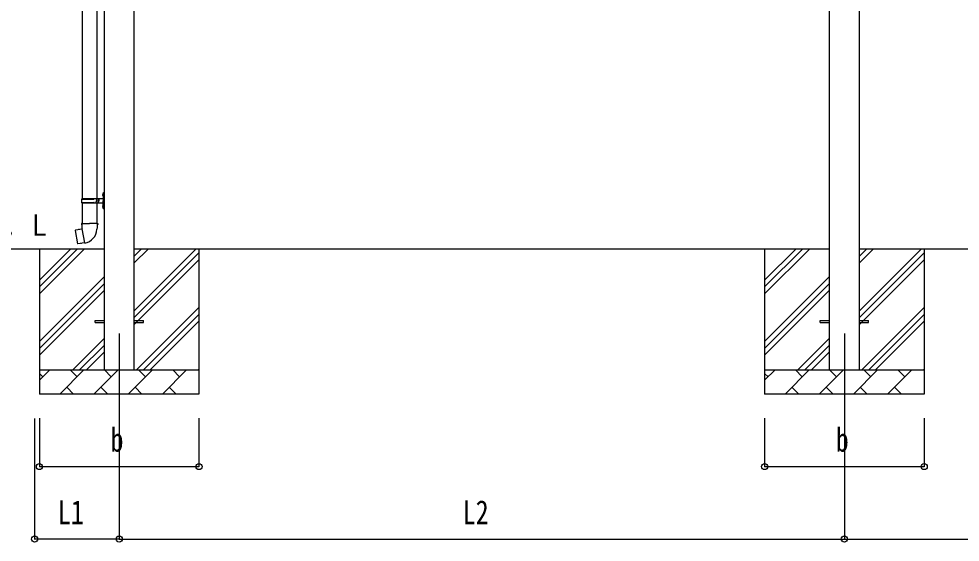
# Model space of a CAD drawing. Units: millimetres, scale not verified. Extents: x -12615 to 12615, y -8910 to 8910.
# Drawn here: x -5406 to -1512, y -4319 to -2153 of the extents above; entities that cross this region are included whole.
import ezdxf
from ezdxf.enums import TextEntityAlignment as Align

# ---------------------------------------------------------------- set-up
doc = ezdxf.new("R2010")
doc.units = ezdxf.units.MM
doc.header["$LTSCALE"] = 40
for name, color, linetype in [('0-4_YKK_12', 2, 'Continuous'), ('0-5_YKK_13', 4, 'Continuous'), ('0-6_YKK_A1', 4, 'Continuous'), ('0-7_YKK_D', 6, 'Continuous')]:
    doc.layers.add(name, color=color, linetype=linetype)
doc.styles.add('ＭＳ ゴシック', font='')
doc.styles.get('ＭＳ ゴシック').set_extended_font_data('MS Gothic')

msp = doc.modelspace()

# ---------------------------------------------------------------- linework, layer by layer
at = {"layer": '0-4_YKK_12'}
for p, q in [((-4990.94, -3456), (-4990.94, -3956)), ((-1990.94, -3456), (-1990.94, -3956))]:
    msp.add_line(p, q, dxfattribs=at)
at = {"layer": '0-5_YKK_13'}
for p, q in [((-5143.44, -1937.49), (-5143.44, -2897)), ((-5083.44, -1937.49), (-5083.44, -2897)), ((-5059.74, -2879.85), (-5057.7, -2880.85)), ((-5058.47, -2877.85), (-5057.84, -2877.85)), ((-5058.47, -2877.85), (-5058.47, -2886.15)), ((-5057.84, -2877.85), (-5057.84, -2886.15)), ((-5057.84, -2877.85), (-5057.44, -2878.25)), ((-5057.7, -2880.85), (-5057.09, -2882)), ((-5057.44, -2874), (-5054.44, -2872.5)), ((-5057.44, -2874), (-5057.44, -2906)), ((-5057.44, -2878.25), (-5057.44, -2885.75)), ((-5054.44, -2872.5), (-5054.44, -2906)), ((-5054.44, -2872.5), (-5053.44, -2872.5)), ((-5053.44, -2872.5), (-5053.44, -2906)), ((-5146.44, -2899), (-5096.11, -2899)), ((-5146.44, -2913), (-5096.11, -2913)), ((-5145.44, -2897), (-5059.44, -2897)), ((-5145.44, -2897), (-5145.44, -2899)), ((-5145.44, -2915), (-5145.44, -2913)), ((-5145.44, -2915), (-5059.44, -2915)), ((-5143.44, -2915), (-5143.44, -2999.93)), ((-5086.44, -2897), (-5086.44, -2901.5)), ((-5086.44, -2901.5), (-5084.44, -2901.5)), ((-5086.44, -2915), (-5086.44, -2910.5)), ((-5086.44, -2910.5), (-5084.44, -2910.5)), ((-5084.44, -2901.5), (-5084.44, -2906)), ((-5084.44, -2910.5), (-5084.44, -2906)), ((-5083.44, -2915), (-5083.44, -2999.93)), ((-5078.44, -2897), (-5078.44, -2906)), ((-5078.44, -2901.5), (-5075.44, -2901.5)), ((-5078.44, -2915), (-5078.44, -2906)), ((-5078.44, -2910.5), (-5075.44, -2910.5)), ((-5075.44, -2901.5), (-5075.44, -2906)), ((-5075.44, -2910.5), (-5075.44, -2906)), ((-5058.47, -2886.15), (-5057.84, -2886.15)), ((-5057.84, -2886.15), (-5057.44, -2885.75)), ((-5057.44, -2938), (-5057.44, -2906)), ((-5054.44, -2939.5), (-5054.44, -2906)), ((-5053.44, -2939.5), (-5053.44, -2906)), ((-5059.74, -2927.85), (-5057.7, -2928.85)), ((-5058.47, -2925.85), (-5057.84, -2925.85)), ((-5058.47, -2925.85), (-5058.47, -2934.15)), ((-5058.47, -2934.15), (-5057.84, -2934.15)), ((-5057.84, -2925.85), (-5057.84, -2934.15)), ((-5057.84, -2925.85), (-5057.44, -2926.25)), ((-5057.84, -2934.15), (-5057.44, -2933.75)), ((-5057.7, -2928.85), (-5057.09, -2930)), ((-5057.44, -2926.25), (-5057.44, -2933.75)), ((-5057.44, -2938), (-5054.44, -2939.5)), ((-5054.44, -2939.5), (-5053.44, -2939.5)), ((-5171.9, -3028.38), (-5172.71, -3029.55)), ((-5172.71, -3029.55), (-5163.09, -3084.11)), ((-5144.03, -3023.13), (-5171.9, -3028.38)), ((-5159.16, -3025.78), (-5159.37, -3026.02)), ((-5145.29, -2999.93), (-5147.44, -3000.71)), ((-5147.44, -3000.71), (-5147.44, -3004.33)), ((-5147.44, -3004.33), (-5145.2, -3005.14)), ((-5145.29, -2999.93), (-5113.44, -2999.93)), ((-5145.29, -2999.93), (-5145.2, -3005.14)), ((-5145.2, -3005.14), (-5144.94, -3019.93)), ((-5144.94, -3019.93), (-5143.59, -3021.93)), ((-5133.68, -3080.42), (-5143.81, -3022.95)), ((-5143.79, -3022.13), (-5143.79, -3022.83)), ((-5143.59, -3021.93), (-5143.62, -3021.93)), ((-5081.59, -2999.93), (-5113.44, -2999.93)), ((-5083.25, -3021.87), (-5083.33, -3024.03)), ((-5081.94, -3019.93), (-5083.25, -3021.87)), ((-5079.44, -3004.33), (-5081.68, -3005.14)), ((-5081.59, -2999.93), (-5079.44, -3000.71)), ((-5079.44, -3000.71), (-5079.44, -3004.33)), ((-5149.07, -3083.02), (-5149.35, -3082.86)), ((-5133.37, -3081.19), (-5133.62, -3080.52)), ((-5090.94, -3401.5), (-5053.44, -3401.5)), ((-5090.94, -3410.5), (-5090.94, -3401.5)), ((-5090.94, -3410.5), (-5053.44, -3410.5)), ((-4928.44, -3401.5), (-4890.94, -3401.5)), ((-4928.44, -3410.5), (-4890.94, -3410.5)), ((-4890.94, -3410.5), (-4890.94, -3401.5)), ((-2090.94, -3401.5), (-2053.44, -3401.5)), ((-2090.94, -3410.5), (-2090.94, -3401.5)), ((-2090.94, -3410.5), (-2053.44, -3410.5)), ((-1928.44, -3401.5), (-1890.94, -3401.5)), ((-1928.44, -3410.5), (-1890.94, -3410.5)), ((-1890.94, -3410.5), (-1890.94, -3401.5))]:
    msp.add_line(p, q, dxfattribs=at)
for points in [[(-5059.74, -2884.15), (-5057.7, -2883.15), (-5057.09, -2882)], [(-5059.74, -2932.15), (-5057.7, -2931.15), (-5057.09, -2930)], [(-5156.91, -3025.56), (-5157.19, -3025.4), (-5159.16, -3025.78)], [(-5081.59, -2999.93), (-5081.68, -3005.14), (-5081.94, -3019.93)], [(-5133.95, -3080.33), (-5161.93, -3084.93), (-5163.09, -3084.11)], [(-5146.88, -3082.46), (-5147.09, -3082.69), (-5149.07, -3083.02)]]:
    msp.add_lwpolyline(points, dxfattribs=at)
for centre, radius, start, end in [((-5054.14, -2882), 6, 136.21765, 223.78235), ((-5097.69, -2906), 49.25, 171.82876, 180.00002), ((-5097.69, -2906), 49.25, 180.00002, 188.17127), ((-5096.11, -2897), 2, 270, 359.99998), ((-5096.11, -2915), 2, 0.00005, 90.00004), ((-5059.44, -2895), 2, 270, 359.99998), ((-5059.44, -2917), 2, 0.00005, 90.00004), ((-5054.14, -2930), 6, 136.21765, 223.78235), ((-5144.09, -3022.83), 0.3, 280.66842, 0), ((-5143.59, -3022.13), 0.2, 100, 180), ((-5143.59, -3021.93), 60.3, 279.96938, 358), ((-5133.9, -3080.63), 0.3, 20, 99.33158), ((-5133.19, -3081.12), 0.2, 200, 279.96938)]:
    msp.add_arc(centre, radius, start, end, dxfattribs=at)
at = {"layer": '0-6_YKK_A1'}
for p, q in [((-2053.44, -765.64), (-2053.44, -3606)), ((-1928.44, -3606), (-1928.44, -765.64)), ((-5053.44, -808.5), (-5053.44, -3606)), ((-4928.44, -3606), (-4928.44, -808.5)), ((-5053.44, -3106), (-6349.24, -3106)), ((-5320.94, -3106), (-5320.94, -3706)), ((-5320.94, -3291.05), (-5135.89, -3106)), ((-5320.94, -3262.77), (-5164.17, -3106)), ((-5320.94, -3234.48), (-5192.46, -3106)), ((-2053.44, -3106), (-4928.44, -3106)), ((-4928.44, -3361.1), (-4673.34, -3106)), ((-4928.44, -3163.11), (-4871.33, -3106)), ((-4928.44, -3134.82), (-4899.62, -3106)), ((-4660.94, -3106), (-4660.94, -3706)), ((-2320.94, -3106), (-2320.94, -3706)), ((-2320.94, -3291.05), (-2135.89, -3106)), ((-2320.94, -3262.77), (-2164.17, -3106)), ((-2320.94, -3234.48), (-2192.46, -3106)), ((946.56, -3106), (-1928.44, -3106)), ((-1928.44, -3361.1), (-1673.34, -3106)), ((-1928.44, -3163.11), (-1871.33, -3106)), ((-1928.44, -3134.82), (-1899.62, -3106)), ((-1660.94, -3106), (-1660.94, -3706)), ((-4928.44, -3389.38), (-4660.94, -3121.88)), ((-4928.44, -3417.67), (-4660.94, -3150.17)), ((-1928.44, -3389.38), (-1660.94, -3121.88)), ((-1928.44, -3417.67), (-1660.94, -3150.17)), ((-5320.94, -3489.04), (-5053.44, -3221.54)), ((-2320.94, -3489.04), (-2053.44, -3221.54)), ((-5320.94, -3517.32), (-5053.44, -3249.82)), ((-2320.94, -3517.32), (-2053.44, -3249.82)), ((-5320.94, -3545.61), (-5053.44, -3278.11)), ((-2320.94, -3545.61), (-2053.44, -3278.11)), ((-4918.78, -3606), (-4660.94, -3348.16)), ((-1918.78, -3606), (-1660.94, -3348.16)), ((-4890.5, -3606), (-4660.94, -3376.44)), ((-1890.5, -3606), (-1660.94, -3376.44)), ((-4862.21, -3606), (-4660.94, -3404.73)), ((-1862.21, -3606), (-1660.94, -3404.73)), ((-5183.34, -3606), (-5053.44, -3476.1)), ((-5155.06, -3606), (-5053.44, -3504.38)), ((-2183.34, -3606), (-2053.44, -3476.1)), ((-2155.06, -3606), (-2053.44, -3504.38)), ((-5126.77, -3606), (-5053.44, -3532.67)), ((-2126.77, -3606), (-2053.44, -3532.67)), ((-5320.94, -3606), (-4660.94, -3606)), ((-5320.94, -3648.89), (-5278.05, -3606)), ((-5306.6, -3634.55), (-5320.94, -3620.21)), ((-5236.63, -3706), (-5136.63, -3606)), ((-5165.18, -3634.55), (-5193.73, -3606)), ((-5095.2, -3706), (-4995.2, -3606)), ((-5023.76, -3634.55), (-5052.31, -3606)), ((-4953.78, -3706), (-4853.78, -3606)), ((-4882.34, -3634.55), (-4910.89, -3606)), ((-4812.36, -3706), (-4712.36, -3606)), ((-4740.92, -3634.55), (-4769.47, -3606)), ((-4664.22, -3606), (-4660.94, -3602.72)), ((-2320.94, -3606), (-1660.94, -3606)), ((-2320.94, -3648.89), (-2278.05, -3606)), ((-2306.6, -3634.55), (-2320.94, -3620.21)), ((-2236.63, -3706), (-2136.63, -3606)), ((-2165.18, -3634.55), (-2193.73, -3606)), ((-2095.2, -3706), (-1995.2, -3606)), ((-2023.76, -3634.55), (-2052.31, -3606)), ((-1953.78, -3706), (-1853.78, -3606)), ((-1882.34, -3634.55), (-1910.89, -3606)), ((-1812.36, -3706), (-1712.36, -3606)), ((-1740.92, -3634.55), (-1769.47, -3606)), ((-1664.22, -3606), (-1660.94, -3602.72)), ((-5208.07, -3677.45), (-5179.52, -3706)), ((-5066.65, -3677.45), (-5038.1, -3706)), ((-4925.23, -3677.45), (-4896.68, -3706)), ((-4783.81, -3677.45), (-4755.26, -3706)), ((-2208.07, -3677.45), (-2179.52, -3706)), ((-2066.65, -3677.45), (-2038.1, -3706)), ((-1925.23, -3677.45), (-1896.68, -3706)), ((-1783.81, -3677.45), (-1755.26, -3706)), ((-4660.94, -3706), (-5320.94, -3706)), ((-1660.94, -3706), (-2320.94, -3706))]:
    msp.add_line(p, q, dxfattribs=at)
at = {"layer": '0-7_YKK_D'}
for p, q in [((-5340.74, -3807), (-5340.74, -4307)), ((-5320.94, -3806), (-5320.94, -4007)), ((-4990.94, -3806), (-4990.94, -4307)), ((-4990.94, -3806), (-4990.94, -4307)), ((-4660.94, -3806), (-4660.94, -4007)), ((-2320.94, -3806), (-2320.94, -4007)), ((-1990.94, -3806), (-1990.94, -4307)), ((-1990.94, -3806), (-1990.94, -4307)), ((-1660.94, -3806), (-1660.94, -4007)), ((-5320.94, -4006), (-4660.94, -4006)), ((-2320.94, -4006), (-1660.94, -4006)), ((-4990.94, -4306), (-5340.74, -4306)), ((-4990.94, -4306), (-1990.94, -4306)), ((-1990.94, -4306), (1009.06, -4306))]:
    msp.add_line(p, q, dxfattribs=at)
for centre in [(-5320.94, -4006), (-4660.94, -4006), (-2320.94, -4006), (-1660.94, -4006), (-5340.74, -4306), (-4990.94, -4306), (-4990.94, -4306), (-1990.94, -4306), (-1990.94, -4306)]:
    msp.add_circle(centre, 12.75, dxfattribs=at)

# ---------------------------------------------------------------- texts
at = {"layer": '0-6_YKK_A1', "style": 'ＭＳ ゴシック', "width": 0.8}
msp.add_text('Ｇ．Ｌ', height=87.98, dxfattribs=at).set_placement((-5561.34, -3077.55), align=Align.BOTTOM_LEFT)
at = {"layer": '0-7_YKK_D', "style": 'ＭＳ ゴシック', "width": 0.8}
for s, p in [('b', (-5026.94, -3974)), ('b', (-2026.94, -3974)), ('L1', (-5245.04, -4274)), ('L2', (-3570.14, -4274))]:
    msp.add_text(s, height=98.97, dxfattribs=at).set_placement(p, align=Align.BOTTOM_LEFT)

doc.saveas('drawing.dxf')
